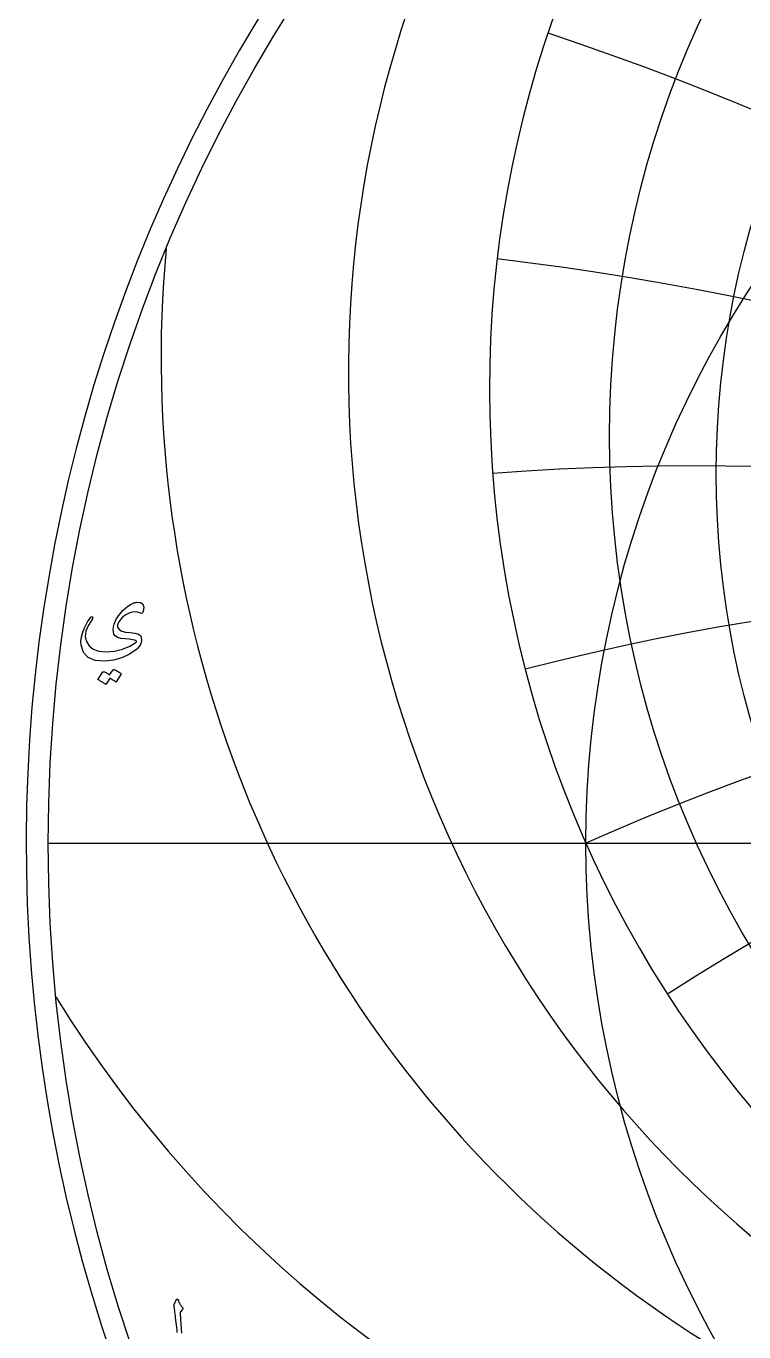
# Model space of a CAD drawing. Header units: millimetres. Extents: x -62 to 62, y -62 to 63.
# Drawn here: x -61.6 to -33.6, y -19.1 to 31.9 of the extents above; entities that cross this region are included whole.
import ezdxf

# ---------------------------------------------------------------- set-up
doc = ezdxf.new("R2010")
doc.units = ezdxf.units.MM
for name, color, linetype in [('CUT_OUTER', 1, 'Continuous'), ('ENGRAVE', 7, 'Continuous'), ('ENGRAVE_FINE', 8, 'Continuous'), ('TEXT', 5, 'Continuous')]:
    doc.layers.add(name, color=color, linetype=linetype)

msp = doc.modelspace()

# ---------------------------------------------------------------- linework, layer by layer
at = {"layer": 'CUT_OUTER'}
msp.add_arc((-0.0002, -0.0002), 61.6124, 137.460696, 87.802279, dxfattribs=at)
at = {"layer": 'ENGRAVE'}
msp.add_lwpolyline([(-60.75, 0), (60.75, 0)], dxfattribs=at)
for centre, radius in [((0, 0), 60.75), ((0, 15.8873), 38.8464), ((0, 14.4227), 34.6846), ((0, 0), 39.7663)]:
    msp.add_circle(centre, radius, dxfattribs=at)
for centre, radius, start, end in [((0, 17.7051), 43.5296, 105.92162, 74.07838), ((-4.9355, 18.4195), 44.1021, 139.75485, 270.86153), ((-10.9491, 18.9644), 45.3971, 174.65682, 279.54217), ((0, -89.3166), 97.7692, 66, 114), ((0, -89.3166), 97.7692, 66, 114), ((-19.3672, 19.3672), 48.286, 211.69187, 290.35588)]:
    msp.add_arc(centre, radius, start, end, dxfattribs=at)
at = {"layer": 'ENGRAVE_FINE'}
for centre, radius, start, end in [((-116.5168, -89.3166), 152.1018, 26.597292, 58.53821), ((-116.5168, -89.3166), 152.1018, 26.597292, 58.53821), ((-82.0381, -89.3166), 127.6286, 33.695116, 71.360537), ((-82.0381, -89.3166), 127.6286, 33.695116, 71.360537), ((-56.4471, -89.3166), 112.8941, 41.105625, 83.276844), ((-56.4471, -89.3166), 112.8941, 41.105625, 83.276844), ((-35.5851, -89.3166), 104.0438, 48.904494, 94.311228), ((-35.5851, -89.3166), 104.0438, 48.904494, 94.311228), ((-17.2393, -89.3166), 99.2774, 57.173494, 104.525), ((-17.2393, -89.3166), 99.2774, 57.173494, 104.525), ((17.2393, -89.3166), 99.2774, 75.475, 122.826506), ((17.2393, -89.3166), 99.2774, 75.475, 122.826506)]:
    msp.add_arc(centre, radius, start, end, dxfattribs=at)
at = {"layer": 'TEXT'}
for points in [[(-57.1438, 8.9796), (-57.2679, 9.021), (-57.4064, 9.0227), (-57.5592, 8.9846), (-57.7264, 8.9067), (-57.8325, 8.8325), (-57.9208, 8.7439), (-57.9915, 8.6409), (-58.0444, 8.5235), (-58.0497, 8.5), (-58.0502, 8.4756), (-58.0459, 8.4502), (-58.0368, 8.4239), (-57.9759, 8.342), (-57.8739, 8.2802), (-57.7307, 8.2385), (-57.5462, 8.2169), (-57.3642, 8.1975), (-57.232, 8.1623), (-57.1496, 8.1113), (-57.117, 8.0445), (-57.1134, 7.9046), (-57.141, 7.7801), (-57.1997, 7.6708), (-57.2895, 7.5769), (-57.5747, 7.3822), (-57.8787, 7.2387), (-58.2013, 7.1465), (-58.5426, 7.1056), (-58.9153, 7.1314), (-59.1941, 7.2435), (-59.379, 7.4419), (-59.47, 7.7264), (-59.4753, 7.8826), (-59.4528, 8.0521), (-59.4025, 8.2351), (-59.3244, 8.4315), (-59.2972, 8.4861), (-59.2693, 8.5388), (-59.2407, 8.5896), (-59.2114, 8.6385), (-59.1811, 8.6857), (-59.1496, 8.7314), (-59.1169, 8.7757), (-59.083, 8.8186), (-59.0648, 8.8363), (-59.0485, 8.8435), (-59.0341, 8.8402), (-59.0217, 8.8263), (-59.0147, 8.809), (-59.013, 8.7918), (-59.0166, 8.7745), (-59.0255, 8.7573), (-59.1831, 8.5034), (-59.2765, 8.2744), (-59.3057, 8.0703), (-59.2708, 7.8912), (-59.1582, 7.7025), (-58.9929, 7.5693), (-58.775, 7.4917), (-58.5043, 7.4696), (-58.1575, 7.4972), (-57.8452, 7.5683), (-57.5673, 7.6831), (-57.324, 7.8414), (-57.3094, 7.8548), (-57.3038, 7.8682), (-57.3074, 7.8816), (-57.3201, 7.895), (-57.3716, 7.9199), (-57.461, 7.941), (-57.5882, 7.9583), (-57.7532, 7.9717), (-57.9211, 7.9923), (-58.0492, 8.0311), (-58.1376, 8.0881), (-58.1862, 8.1633), (-58.2087, 8.2517), (-58.215, 8.3444), (-58.2049, 8.4414), (-58.1786, 8.5427), (-58.0931, 8.7417), (-57.9745, 8.9249), (-57.8229, 9.0924), (-57.6382, 9.244), (-57.5891, 9.2799), (-57.5414, 9.311), (-57.4952, 9.3374), (-57.4504, 9.3589), (-57.4073, 9.376), (-57.3661, 9.3886), (-57.3268, 9.397), (-57.2895, 9.4011), (-57.1434, 9.3874), (-57.0538, 9.3235), (-57.0207, 9.2092), (-57.0442, 9.0447), (-57.0619, 9.0004), (-57.0844, 8.9748), (-57.1118, 8.9678), (-57.1438, 8.9796)], [(-58.2169, 6.7683), (-58.2121, 6.7731), (-58.2054, 6.776), (-58.1968, 6.777), (-58.1862, 6.776), (-58.1485, 6.7619), (-58.112, 6.7463), (-58.0766, 6.7293), (-58.0425, 6.7109), (-58.0093, 6.6907), (-57.9769, 6.6687), (-57.9451, 6.6447), (-57.9141, 6.6189), (-57.9081, 6.611), (-57.9055, 6.6026), (-57.9062, 6.5937), (-57.9103, 6.5844), (-58.0942, 6.2931), (-58.0993, 6.2893), (-58.1067, 6.2893), (-58.1165, 6.2931), (-58.1287, 6.3008), (-58.1371, 6.3079), (-58.1508, 6.3176), (-58.1697, 6.3299), (-58.1939, 6.3449), (-58.2236, 6.3627), (-58.259, 6.3837), (-58.3002, 6.4077), (-58.3472, 6.4349), (-58.4928, 6.2088), (-58.4995, 6.2019), (-58.5081, 6.2002), (-58.5187, 6.2038), (-58.5311, 6.2127), (-58.5419, 6.2203), (-58.5589, 6.2318), (-58.5821, 6.2472), (-58.6116, 6.2663), (-58.6478, 6.2893), (-58.6911, 6.3161), (-58.7417, 6.3468), (-58.7994, 6.3813), (-58.8054, 6.387), (-58.808, 6.3928), (-58.8073, 6.3985), (-58.8032, 6.4043), (-58.6154, 6.684), (-58.6106, 6.6888), (-58.6039, 6.6917), (-58.5953, 6.6927), (-58.5848, 6.6917), (-58.5527, 6.6813), (-58.5215, 6.6692), (-58.4914, 6.6554), (-58.4621, 6.64), (-58.4339, 6.6231), (-58.4066, 6.605), (-58.3802, 6.5857), (-58.3548, 6.5652)]]:
    msp.add_lwpolyline(points, close=True, dxfattribs=at)
msp.add_lwpolyline([(-55.7125, -19.0969), (-55.7228, -18.9931), (-55.7336, -18.8928), (-55.7448, -18.7962), (-55.7561, -18.7029), (-55.7669, -18.6127), (-55.7772, -18.5256), (-55.787, -18.4417), (-55.7962, -18.364), (-55.8047, -18.2956), (-55.8125, -18.2365), (-55.8196, -18.1868), (-55.8259, -18.1462), (-55.8315, -18.1145), (-55.8365, -18.0916), (-55.8406, -18.0776), (-55.8433, -18.0618), (-55.8435, -18.045), (-55.8414, -18.0273), (-55.8368, -18.0086), (-55.8368, -18.0086), (-55.8186, -17.967), (-55.8023, -17.9301), (-55.788, -17.898), (-55.7755, -17.8707), (-55.7652, -17.8484), (-55.7573, -17.8314), (-55.7518, -17.8197), (-55.7487, -17.8132), (-55.7422, -17.8048), (-55.7343, -17.7988), (-55.725, -17.7952), (-55.7142, -17.794), (-55.7053, -17.7955), (-55.6979, -17.7998), (-55.6919, -17.807), (-55.6874, -17.817), (-55.6672, -17.8659), (-55.649, -17.909), (-55.6327, -17.9464), (-55.6184, -17.978), (-55.6101, -17.9919), (-55.6007, -18.0067), (-55.59, -18.0225), (-55.5781, -18.0393), (-55.5648, -18.057), (-55.5499, -18.0757), (-55.5332, -18.0953), (-55.5149, -18.1159), (-55.5034, -18.1368), (-55.4996, -18.1571), (-55.5034, -18.177), (-55.5149, -18.1964), (-55.5877, -18.2922), (-55.5975, -18.3078), (-55.604, -18.3238), (-55.6071, -18.3404), (-55.6069, -18.3574), (-55.5695, -18.7792), (-55.5456, -19.121)], dxfattribs=at)

doc.saveas('drawing.dxf')
